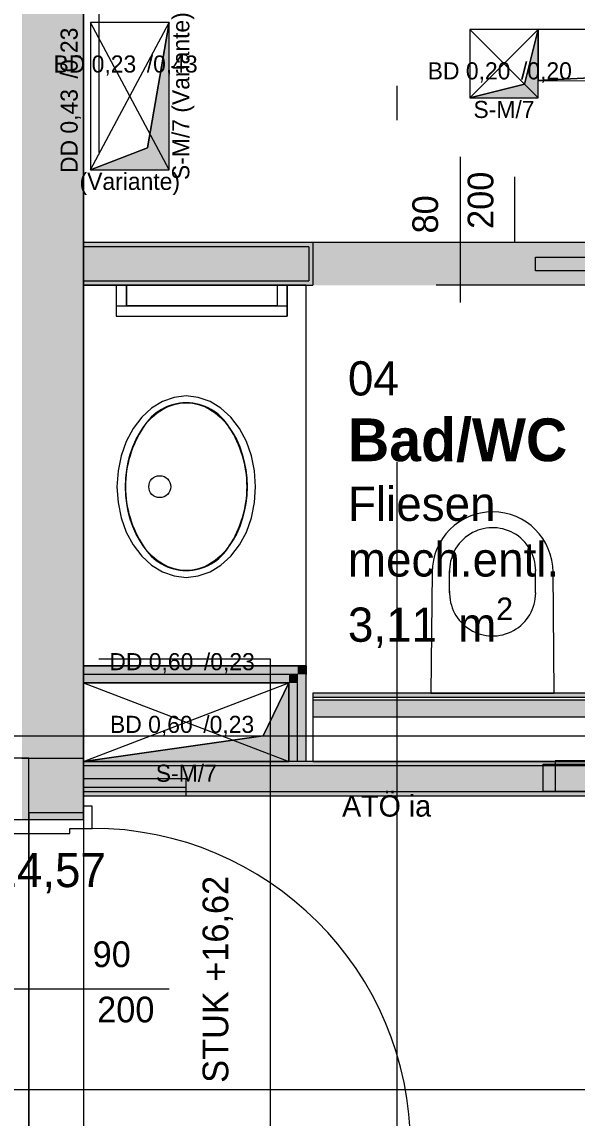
# Model space of a CAD drawing. Header units: metres. Extents: x -3 to 171, y -23 to 41.
# Drawn here: x 10.905 to 12.526, y -7.117 to -3.913 of the extents above; entities that cross this region are included whole.
import ezdxf

# ---------------------------------------------------------------- set-up
doc = ezdxf.new("R2010")
doc.units = ezdxf.units.M
doc.header["$MEASUREMENT"] = 0
for name, pattern in [('Achse', [0.004, 0.002, -0.001, 0, -0.001]), ('Schnittlinie', [0.006, 0.003, -0.0015, 0, -0.0015]), ('Strichlinie eng', [0.002, 0.0015, -0.0005]), ('Untersicht', [0.001, 0.0005, -0.0005])]:
    doc.linetypes.add(name, pattern=pattern)
for name, color, linetype in [('5._2.DG PP STG1_1_000 Achsraster', 7, 'Continuous'), ('5._2.DG PP STG1_1_120 Wand Innen tragend', 7, 'Continuous'), ('5._2.DG PP STG1_1_130 Wand Innen', 7, 'Continuous'), ('5._2.DG PP STG1_1_170 Schachtwände', 7, 'Continuous'), ('5._2.DG PP STG1_1_220 Bodenaufbau', 7, 'Continuous'), ('5._2.DG PP STG1_1_270 Deckendurchbruchsymbol', 7, 'Continuous'), ('5._2.DG PP STG1_1_310 Dachkonstruktion massiv', 7, 'Continuous'), ('5._2.DG PP STG1_1_540 Sanitäreinrichtung', 7, 'Continuous'), ('5._2.DG PP STG1_1_620 Haustechnik Installation', 7, 'Continuous'), ('5._2.DG PP STG1_1_630 Elektrische Installation', 7, 'Continuous'), ('5._2.DG PP STG1_1_810 Raum', 7, 'Continuous'), ('5._2.DG PP STG1_1_815 Raumbegrenzung', 7, 'Continuous'), ('5._2.DG PP STG1_1_851 Marker Schnitt', 7, 'Continuous'), ('5._2.DG PP STG1_1_945 Einreichplan Beschriftung', 7, 'Continuous'), ('5._2.DG PP STG1_1_950 Polierplan Bemaßung', 7, 'Continuous')]:
    doc.layers.add(name, color=color, linetype=linetype)
doc.styles.add('ERSTELLTER_STIL_2', font='')
doc.styles.add('ERSTELLTER_STIL_6', font='')
doc.styles.get('ERSTELLTER_STIL_2').set_extended_font_data('Eurostile')
doc.styles.get('ERSTELLTER_STIL_6').set_extended_font_data('Eurostile', bold=True)
doc.linetypes.add('Grenze Bundesland', pattern='A,0,[1,415_260415_PP_VA_1_8 2 DG1.Shx,S=1.5873e-05,R=0,X=0,Y=0],-0.003,0', length=0.003)

msp = doc.modelspace()

# ---------------------------------------------------------------- hatches: boundary and pattern name
at = {"layer": '5._2.DG PP STG1_1_120 Wand Innen tragend', "linetype": 'Continuous', "lineweight": 13, "true_color": 0x3f7f02}
for points in [[(10.905, -4.045), (11.085, -4.045), (11.085, -3.865)], [(10.905, -3.865), (10.905, -4.045), (11.085, -3.865)], [(10.905, -4.045), (10.905, -6.065), (11.085, -6.065), (11.085, -4.045)], [(10.905, -6.065), (10.905, -6.245), (11.085, -6.245), (11.085, -6.065)]]:
    msp.add_hatch(color=76, dxfattribs=at).paths.add_polyline_path(points)
at = {"layer": '5._2.DG PP STG1_1_130 Wand Innen', "linetype": 'Continuous', "lineweight": 13, "true_color": 0xfb02fe}
for points in [[(11.085, -4.5703), (11.7425, -4.5703), (11.755, -4.5578), (11.085, -4.5578)], [(11.7425, -4.5703), (11.7425, -4.6703), (11.755, -4.6703), (11.755, -4.5578)], [(11.085, -4.6703), (11.085, -4.6828), (11.755, -4.6828), (11.755, -4.6703)], [(12.7925, -5.875), (11.755, -5.875), (11.755, -5.8875), (12.7925, -5.8875)], [(11.085, -6.075), (11.085, -6.0875), (13.895, -6.0875), (13.895, -6.075)], [(11.085, -6.1625), (11.085, -6.175), (13.895, -6.175), (13.895, -6.1625)]]:
    msp.add_hatch(color=6, dxfattribs=at).paths.add_polyline_path(points)
at = {"layer": '5._2.DG PP STG1_1_130 Wand Innen', "linetype": 'Continuous', "lineweight": 13, "true_color": 0xffaa00}
for points in [[(11.085, -4.6703), (11.7425, -4.6703), (11.7425, -4.5703), (11.085, -4.5703)], [(12.735, -5.895), (11.755, -5.895), (11.755, -5.945), (12.735, -5.945)], [(11.085, -6.0875), (11.085, -6.1625), (13.895, -6.1625), (13.895, -6.0875)]]:
    msp.add_hatch(color=40, dxfattribs=at).paths.add_polyline_path(points)
at = {"layer": '5._2.DG PP STG1_1_130 Wand Innen', "linetype": 'Continuous', "lineweight": 0, "true_color": 0xffffff}
msp.add_hatch(color=7, dxfattribs=at).paths.add_polyline_path([(11.755, -4.5578), (11.755, -4.6828), (12.615, -4.6828), (12.615, -4.5578)])
at = {"layer": '5._2.DG PP STG1_1_130 Wand Innen', "linetype": 'Continuous', "lineweight": 0, "true_color": 0x3f3f3f}
msp.add_hatch(color=250, dxfattribs=at).paths.add_polyline_path([(13.265, -4.6403), (13.265, -4.6003), (12.405, -4.6003), (12.405, -4.6403)])
at = {"layer": '5._2.DG PP STG1_1_170 Schachtwände', "linetype": 'Continuous', "lineweight": 13, "true_color": 0xfb02fe}
for points in [[(11.71, -5.795), (11.085, -5.795), (11.085, -5.82), (11.71, -5.82)], [(11.71, -5.82), (11.735, -5.82), (11.735, -5.795)], [(11.71, -5.82), (11.735, -5.795), (11.71, -5.795)], [(11.685, -5.82), (11.085, -5.82), (11.085, -5.845), (11.685, -5.845)], [(11.685, -5.845), (11.71, -5.845), (11.71, -5.82)], [(11.685, -5.845), (11.71, -5.82), (11.685, -5.82)], [(11.71, -5.82), (11.71, -6.075), (11.735, -6.075), (11.735, -5.82)], [(11.685, -5.845), (11.685, -6.075), (11.71, -6.075), (11.71, -5.845)], [(11.085, -6.15), (11.3846, -6.15), (11.3846, -6.125), (11.085, -6.125)], [(11.085, -6.175), (11.3846, -6.175), (11.3846, -6.15), (11.085, -6.15)]]:
    msp.add_hatch(color=6, dxfattribs=at).paths.add_polyline_path(points)
at = {"layer": '5._2.DG PP STG1_1_270 Deckendurchbruchsymbol', "linetype": 'Continuous', "lineweight": 0}
for points in [[(11.105, -4.345), (11.335, -4.345), (11.335, -3.915), (11.2715, -4.2815)], [(12.2129, -4.135), (12.4129, -4.135), (12.4129, -3.935), (12.3725, -4.0946)], [(11.085, -6.075), (11.685, -6.075), (11.685, -5.845), (11.6099, -5.9999)]]:
    msp.add_hatch(color=8, dxfattribs=at).paths.add_polyline_path(points)
at = {"layer": '5._2.DG PP STG1_1_620 Haustechnik Installation', "linetype": 'Continuous', "lineweight": 0, "true_color": 0x3f0000}
msp.add_hatch(color=18, dxfattribs=at).paths.add_polyline_path([(12.4277, -6.0826), (12.4277, -6.1626), (13.2527, -6.1626), (13.2527, -6.0826)])
at = {"layer": '5._2.DG PP STG1_1_630 Elektrische Installation', "linetype": 'Continuous', "lineweight": 0, "true_color": 0x3f1b00}
msp.add_hatch(color=28, dxfattribs=at).paths.add_polyline_path([(12.4627, -6.0726), (12.4627, -6.1626), (12.8127, -6.1626), (12.8127, -6.0726)])

# ---------------------------------------------------------------- linework, layer by layer
at = {"layer": '5._2.DG PP STG1_1_000 Achsraster', "color": 5, "linetype": 'Achse', "lineweight": 0, "ltscale": 1000}
for p, q in [((12, 3), (12, -22.5231)), ((-1.5, -6), (21, -6))]:
    msp.add_line(p, q, dxfattribs=at)
at = {"layer": '5._2.DG PP STG1_1_120 Wand Innen tragend', "color": 7, "linetype": 'Continuous', "lineweight": 13, "ltscale": 1000}
for p, q in [((11.11, -6.205), (11.085, -6.205)), ((11.085, -6.205), (11.085, -6.245)), ((11.11, -6.27), (11.11, -6.205)), ((11.085, -6.245), (10.835, -6.245)), ((11.045, -6.285), (11.045, -6.27)), ((11.045, -6.27), (11.11, -6.27)), ((10.81, -6.285), (11.045, -6.285)), ((11.335, -6.74), (10.785, -6.74))]:
    msp.add_line(p, q, dxfattribs=at)
at = {"layer": '5._2.DG PP STG1_1_120 Wand Innen tragend', "color": 7, "linetype": 'Continuous', "lineweight": 18, "ltscale": 1000}
msp.add_line((11.085, -6.245), (10.905, -6.245), dxfattribs=at)
msp.add_line((11.085, -6.245), (10.905, -6.245), dxfattribs=at)
msp.add_line((11.085, -6.245), (10.905, -6.245), dxfattribs=at)
at = {"layer": '5._2.DG PP STG1_1_120 Wand Innen tragend', "color": 8, "linetype": 'Continuous', "lineweight": 13, "ltscale": 1000}
msp.add_line((11.085, -6.245), (11.085, -7.235), dxfattribs=at)
at = {"layer": '5._2.DG PP STG1_1_120 Wand Innen tragend', "color": 7, "linetype": 'Continuous', "lineweight": 18, "ltscale": 1000, "flags": 128}
for points in [[(11.085, -3.865), (11.085, -4.045)], [(11.085, -6.065), (11.085, -4.045)], [(10.905, -6.065), (11.085, -6.065)], [(10.905, -6.065), (11.085, -6.065)], [(11.085, -6.245), (11.085, -6.065)]]:
    msp.add_lwpolyline(points, dxfattribs=at)
at = {"layer": '5._2.DG PP STG1_1_120 Wand Innen tragend', "color": 7, "linetype": 'Continuous', "lineweight": 13, "ltscale": 1000}
msp.add_arc((11.11, -7.2), 0.93, 0, 90, dxfattribs=at)
at = {"layer": '5._2.DG PP STG1_1_130 Wand Innen', "color": 7, "linetype": 'Continuous', "lineweight": 13, "ltscale": 1000}
msp.add_line((12.185, -4.3078), (12.185, -4.7328), dxfattribs=at)
at = {"layer": '5._2.DG PP STG1_1_130 Wand Innen', "color": 7, "linetype": 'Continuous', "lineweight": 18, "ltscale": 1000}
for p, q in [((11.7425, -4.5703), (11.085, -4.5703)), ((11.7425, -4.5703), (11.7425, -4.6703)), ((11.755, -4.5578), (11.755, -4.5703)), ((11.755, -4.5578), (11.755, -4.5703)), ((11.755, -4.5578), (11.755, -4.5703)), ((11.755, -4.5578), (11.755, -4.5703)), ((11.755, -4.5703), (11.755, -4.5828)), ((11.755, -4.5703), (11.755, -4.5828)), ((11.755, -4.5703), (11.755, -4.5828)), ((11.755, -4.5703), (11.755, -4.5828)), ((11.755, -4.5828), (11.755, -4.6578)), ((11.755, -4.5828), (11.755, -4.6578)), ((11.755, -4.5828), (11.755, -4.6578)), ((11.755, -4.5828), (11.755, -4.6578)), ((11.755, -4.5828), (11.755, -4.6578)), ((11.755, -4.5828), (11.755, -4.6578)), ((11.085, -4.6703), (11.7425, -4.6703)), ((11.755, -4.6578), (11.755, -4.6703)), ((11.755, -4.6578), (11.755, -4.6703)), ((11.755, -4.6578), (11.755, -4.6703)), ((11.755, -4.6578), (11.755, -4.6703)), ((11.755, -4.6703), (11.755, -4.6828)), ((11.755, -4.6703), (11.755, -4.6828)), ((12.785, -5.8875), (11.755, -5.8875)), ((12.735, -5.895), (11.755, -5.895)), ((12.605, -5.945), (11.755, -5.945)), ((13.895, -6.0875), (11.085, -6.0875)), ((11.085, -6.1625), (13.895, -6.1625))]:
    msp.add_line(p, q, dxfattribs=at)
at = {"layer": '5._2.DG PP STG1_1_130 Wand Innen', "color": 8, "linetype": 'Untersicht', "lineweight": 13, "ltscale": 1000}
for p, q in [((12.615, -4.5578), (11.755, -4.5578)), ((12.615, -4.6828), (11.755, -4.6828))]:
    msp.add_line(p, q, dxfattribs=at)
at = {"layer": '5._2.DG PP STG1_1_130 Wand Innen', "color": 7, "linetype": 'Continuous', "lineweight": 18, "ltscale": 1000, "flags": 128}
for points in [[(11.755, -4.5578), (11.085, -4.5578)], [(11.085, -4.5578), (11.085, -4.5703)], [(11.085, -4.5703), (11.085, -4.6703)], [(11.085, -4.6703), (11.085, -4.6828)], [(11.085, -4.6828), (11.755, -4.6828)], [(12.805, -5.875), (11.755, -5.875)], [(11.755, -5.875), (11.755, -5.8875)], [(11.755, -5.8875), (11.755, -5.895)], [(11.755, -5.895), (11.755, -5.945)], [(11.755, -5.945), (11.755, -6.075)], [(13.605, -6.075), (11.085, -6.075)], [(11.085, -6.0875), (11.085, -6.075)], [(11.755, -6.075), (12.605, -6.075)], [(11.085, -6.1625), (11.085, -6.0875)], [(11.085, -6.175), (11.085, -6.1625)], [(11.085, -6.175), (13.895, -6.175)]]:
    msp.add_lwpolyline(points, dxfattribs=at)
at = {"layer": '5._2.DG PP STG1_1_130 Wand Innen', "color": 7, "linetype": 'Continuous', "lineweight": 13, "ltscale": 1000, "flags": 128}
msp.add_lwpolyline([(13.265, -4.6403), (12.405, -4.6403), (12.405, -4.6003), (13.265, -4.6003)], close=True, dxfattribs=at)
at = {"layer": '5._2.DG PP STG1_1_170 Schachtwände', "color": 7, "linetype": 'Continuous', "lineweight": 18, "ltscale": 1000}
for p, q in [((11.685, -5.82), (11.085, -5.82)), ((11.71, -5.82), (11.685, -5.82)), ((11.71, -5.845), (11.71, -5.82)), ((11.71, -6.075), (11.71, -5.845)), ((11.085, -6.15), (11.3846, -6.15))]:
    msp.add_line(p, q, dxfattribs=at)
at = {"layer": '5._2.DG PP STG1_1_170 Schachtwände', "color": 7, "linetype": 'Continuous', "lineweight": 18, "ltscale": 1000, "flags": 128}
for points in [[(11.735, -5.795), (11.085, -5.795)], [(11.085, -5.795), (11.085, -5.82)], [(11.735, -5.795), (11.735, -5.82)], [(11.085, -5.82), (11.085, -5.845)], [(11.735, -6.075), (11.735, -5.82)], [(11.085, -5.845), (11.685, -5.845)], [(11.685, -5.845), (11.685, -6.075)], [(11.71, -6.075), (11.685, -6.075)], [(11.735, -6.075), (11.71, -6.075)], [(11.3846, -6.125), (11.085, -6.125)], [(11.085, -6.125), (11.085, -6.175)], [(11.3846, -6.175), (11.3846, -6.125)], [(11.085, -6.175), (11.3846, -6.175)]]:
    msp.add_lwpolyline(points, dxfattribs=at)
at = {"layer": '5._2.DG PP STG1_1_220 Bodenaufbau', "color": 7, "linetype": 'Continuous', "lineweight": 13, "ltscale": 1000, "true_color": 0xf4f4f4, "flags": 128}
for points in [[(11.975, -8.775), (6.835, -8.775), (6.835, -6.225), (8.295, -6.225), (8.295, -5.925), (8.745, -5.925), (8.745, -3.865), (11.085, -3.865), (11.085, -6.225), (10.925, -6.225), (10.925, -7.535), (11.975, -7.535)], [(8.985, -7.555), (10.925, -7.555), (10.925, -6.065), (8.975, -6.065), (8.975, -6.225), (8.985, -6.225)]]:
    msp.add_lwpolyline(points, close=True, dxfattribs=at)
at = {"layer": '5._2.DG PP STG1_1_270 Deckendurchbruchsymbol', "color": 7, "linetype": 'Strichlinie eng', "lineweight": 13, "ltscale": 1000}
for p, q in [((11.335, -4.345), (11.105, -3.915)), ((11.105, -4.345), (11.335, -3.915)), ((12.2129, -4.135), (12.4129, -3.935)), ((12.2129, -3.935), (12.4129, -4.135)), ((11.085, -6.075), (11.685, -5.845)), ((11.085, -5.845), (11.685, -6.075))]:
    msp.add_line(p, q, dxfattribs=at)
at = {"layer": '5._2.DG PP STG1_1_270 Deckendurchbruchsymbol', "color": 7, "linetype": 'Continuous', "lineweight": 13, "ltscale": 1000, "flags": 128}
for points in [[(11.2715, -4.2815), (11.335, -3.915), (11.105, -3.915), (11.105, -4.345)], [(11.105, -4.345), (11.335, -4.345), (11.335, -3.915), (11.2715, -4.2815)], [(12.3725, -4.0946), (12.4129, -3.935), (12.2129, -3.935), (12.2129, -4.135)], [(12.2129, -4.135), (12.4129, -4.135), (12.4129, -3.935), (12.3725, -4.0946)], [(11.6099, -5.9999), (11.685, -5.845), (11.085, -5.845), (11.085, -6.075)], [(11.085, -6.075), (11.685, -6.075), (11.685, -5.845), (11.6099, -5.9999)]]:
    msp.add_lwpolyline(points, close=True, dxfattribs=at)
at = {"layer": '5._2.DG PP STG1_1_270 Deckendurchbruchsymbol', "color": 7, "linetype": 'Strichlinie eng', "lineweight": 13, "ltscale": 1000, "flags": 128}
for points in [[(11.335, -3.915), (11.105, -3.915), (11.105, -4.345), (11.335, -4.345)], [(12.4129, -4.135), (12.4129, -3.935), (12.2129, -3.935), (12.2129, -4.135)], [(11.685, -6.075), (11.685, -5.845), (11.085, -5.845), (11.085, -6.075)]]:
    msp.add_lwpolyline(points, close=True, dxfattribs=at)
at = {"layer": '5._2.DG PP STG1_1_270 Deckendurchbruchsymbol', "color": 1, "linetype": 'Continuous', "lineweight": 0, "ltscale": 1000, "flags": 128}
for points in [[(14.8185, -3.9605), (14.9429, -3.935), (12.4129, -3.9348), (12.4129, -4.0848)], [(12.4129, -4.0848), (14.9429, -4.085), (14.9429, -3.935), (14.8185, -3.9605)]]:
    msp.add_lwpolyline(points, close=True, dxfattribs=at)
at = {"layer": '5._2.DG PP STG1_1_310 Dachkonstruktion massiv', "color": 8, "linetype": 'Untersicht', "lineweight": 13, "ltscale": 1000, "flags": 128}
msp.add_lwpolyline([(18.6534, -4.5578), (12.345, -4.5578), (12.345, -3.8478)], dxfattribs=at)
at = {"layer": '5._2.DG PP STG1_1_540 Sanitäreinrichtung', "color": 150, "linetype": 'Continuous', "lineweight": 13, "ltscale": 1000, "true_color": 0x0f7ffe}
for p, q in [((11.18, -4.6828), (11.18, -4.7728)), ((11.18, -4.6828), (11.21, -4.6828)), ((11.21, -4.6828), (11.21, -4.7428)), ((11.65, -4.6828), (11.65, -4.7428)), ((11.65, -4.6828), (11.68, -4.6828)), ((11.68, -4.6828), (11.68, -4.7728)), ((11.18, -4.7428), (11.68, -4.7428)), ((11.18, -4.7728), (11.68, -4.7728)), ((12.1539, -5.5819), (12.1539, -5.517)), ((12.4054, -5.5819), (12.4054, -5.517))]:
    msp.add_line(p, q, dxfattribs=at)
at = {"layer": '5._2.DG PP STG1_1_540 Sanitäreinrichtung', "color": 150, "linetype": 'Continuous', "lineweight": 13, "ltscale": 1000, "true_color": 0x0f7ffe, "flags": 128}
for points in [[(11.735, -5.795), (11.735, -4.6828), (11.085, -4.6828), (11.085, -5.795)], [(11.18, -4.6828), (11.18, -4.7728), (11.68, -4.7728), (11.68, -4.6828), (11.65, -4.6828), (11.65, -4.7428), (11.21, -4.7428), (11.21, -4.6828)]]:
    msp.add_lwpolyline(points, close=True, dxfattribs=at)
at = {"layer": '5._2.DG PP STG1_1_540 Sanitäreinrichtung', "color": 150, "linetype": 'Grenze Bundesland', "lineweight": 13, "ltscale": 1000, "true_color": 0x0f7ffe, "flags": 128}
msp.add_lwpolyline([(11.1825, -5.2714), (11.1856, -5.3174), (11.1947, -5.362), (11.2096, -5.4039), (11.2299, -5.4417), (11.2548, -5.4744), (11.2837, -5.5009), (11.3157, -5.5204), (11.3498, -5.5324), (11.385, -5.5364), (11.4202, -5.5324), (11.4543, -5.5204), (11.4863, -5.5009), (11.5152, -5.4744), (11.5401, -5.4417), (11.5604, -5.4039), (11.5753, -5.362), (11.5844, -5.3174), (11.5875, -5.2714), (11.5844, -5.2254), (11.5753, -5.1808), (11.5604, -5.1389), (11.5401, -5.1011), (11.5152, -5.0684), (11.4863, -5.0419), (11.4543, -5.0224), (11.4202, -5.0104), (11.385, -5.0064), (11.3498, -5.0104), (11.3157, -5.0224), (11.2837, -5.0419), (11.2548, -5.0684), (11.2299, -5.1011), (11.2096, -5.1389), (11.1947, -5.1808), (11.1856, -5.2254)], close=True, dxfattribs=at)
at = {"layer": '5._2.DG PP STG1_1_540 Sanitäreinrichtung', "color": 150, "linetype": 'Continuous', "lineweight": 13, "ltscale": 1000, "true_color": 0x0f7ffe, "flags": 128}
for points in [[(11.2075, -5.2714, 0.146813), (11.2595, -5.4446, 0.265687), (11.385, -5.5164, 0.265687), (11.5105, -5.4446, 0.146813), (11.5625, -5.2714, 0.146813), (11.5105, -5.0982, 0.265687), (11.385, -5.0264, 0.265687), (11.2595, -5.0982, 0.146813)], [(12.0997, -5.875), (12.4597, -5.875), (12.4562, -5.5215, 0.999827), (12.1031, -5.5215)]]:
    msp.add_lwpolyline(points, format="xyb", close=True, dxfattribs=at)
at = {"layer": '5._2.DG PP STG1_1_540 Sanitäreinrichtung', "color": 150, "linetype": 'Continuous', "lineweight": 13, "ltscale": 1000, "true_color": 0x0f7ffe}
msp.add_circle((11.3075, -5.2714), 0.032, dxfattribs=at)
for centre, start, end in [((12.2797, -5.5171), 0.0407, 182.4294), ((12.2797, -5.5819), 177.5706, 359.9593)]:
    msp.add_arc(centre, 0.1258, start, end, dxfattribs=at)
msp.add_ellipse((11.385, -5.2714), major_axis=(0, 0.245), ratio=0.72449, dxfattribs=at)
at = {"layer": '5._2.DG PP STG1_1_620 Haustechnik Installation', "color": 7, "linetype": 'Continuous', "lineweight": 13, "ltscale": 1000}
for p, q in [((12.4277, -6.0826), (13.2527, -6.0826)), ((12.4277, -6.1626), (12.4277, -6.0826)), ((13.2527, -6.1626), (12.4277, -6.1626))]:
    msp.add_line(p, q, dxfattribs=at)
at = {"layer": '5._2.DG PP STG1_1_630 Elektrische Installation', "color": 7, "linetype": 'Continuous', "lineweight": 13, "ltscale": 1000, "flags": 128}
msp.add_lwpolyline([(12.4627, -6.0726), (12.4627, -6.1626), (12.8127, -6.1626), (12.8127, -6.0726)], close=True, dxfattribs=at)
at = {"layer": '5._2.DG PP STG1_1_815 Raumbegrenzung', "color": 8, "linetype": 'Continuous', "lineweight": 13, "ltscale": 1000, "flags": 128}
msp.add_lwpolyline([(14.945, -6.075), (13.705, -6.075), (13.705, -4.5578), (11.085, -4.5578), (11.085, -3.865), (6.635, -3.865), (6.635, -0.6257), (12.345, -0.6257), (12.345, -1.9978), (14.945, -1.9978)], close=True, dxfattribs=at)
at = {"layer": '5._2.DG PP STG1_1_851 Marker Schnitt', "color": 7, "linetype": 'Schnittlinie', "lineweight": 13, "ltscale": 1000}
for p, q in [((11.13, 4.805), (11.13, -5.7741)), ((11.13, -5.7741), (11.63, -5.7741)), ((11.63, -5.7741), (11.63, -22.5231))]:
    msp.add_line(p, q, dxfattribs=at)
at = {"layer": '5._2.DG PP STG1_1_950 Polierplan Bemaßung', "color": 6, "linetype": 'Continuous', "lineweight": 13, "ltscale": 1000, "true_color": 0xfb02fe}
msp.add_line((6.835, -7.0337), (18.9617, -7.0337), dxfattribs=at)

# ---------------------------------------------------------------- texts
at = {"layer": '5._2.DG PP STG1_1_120 Wand Innen tragend', "color": 7, "linetype": 'Continuous', "lineweight": 13, "insert": (11.5216, -6.4088), "char_height": 0.075, "attachment_point": 9, "rotation": 90, "style": 'ERSTELLTER_STIL_2'}
msp.add_mtext('\\A1;{\\pqr;\\pt0;\\fEurostile|b0|i0|c0|p0;\\W1.000000;STUK +16,62}', dxfattribs=at)
at = {"layer": '5._2.DG PP STG1_1_120 Wand Innen tragend', "color": 7, "linetype": 'Continuous', "lineweight": 13, "char_height": 0.075, "attachment_point": 9, "style": 'ERSTELLTER_STIL_2'}
for s, insert in [('\\A1;{\\pqr;\\pt0;\\fEurostile|b0|i0|c0|p0;\\W1.000000;90}', (11.223, -6.6764)), ('\\A1;{\\pqr;\\pt0;\\fEurostile|b0|i0|c0|p0;\\W1.000000;200}', (11.292, -6.838))]:
    msp.add_mtext(s, dxfattribs=dict(at, insert=insert))
at = {"layer": '5._2.DG PP STG1_1_130 Wand Innen', "color": 7, "linetype": 'Continuous', "lineweight": 13, "char_height": 0.075, "attachment_point": 9, "rotation": 90, "style": 'ERSTELLTER_STIL_2'}
for s, insert in [('\\A1;{\\pqr;\\pt0;\\fEurostile|b0|i0|c0|p0;\\W1.000000;200}', (12.283, -4.3508)), ('\\A1;{\\pqr;\\pt0;\\fEurostile|b0|i0|c0|p0;\\W1.000000;80}', (12.1214, -4.4198))]:
    msp.add_mtext(s, dxfattribs=dict(at, insert=insert))
at = {"layer": '5._2.DG PP STG1_1_270 Deckendurchbruchsymbol', "color": 1, "linetype": 'Continuous', "lineweight": 0, "char_height": 0.05, "rotation": 90, "style": 'ERSTELLTER_STIL_2'}
for s, insert, attachment_point in [('\\A1;{\\pqc;\\pt0;\\fEurostile|b0|i0|c0|p0;\\W1.000000;S-M/7 (Variante)}', (11.3439, -4.13), 2), ('\\A1;{\\pqc;\\pt0;\\fEurostile|b0|i0|c0|p0;\\W1.000000;DD 0,43\\fEurostile|b0|i0|c0|p0;\\W1.000000;\\A1{\\H.66x;\\S^  ;}\\fEurostile|b0|i0|c0|p0;\\W1.000000; /0,23\\fEurostile|b0|i0|c0|p0;\\W1.000000;\\A1{\\H.66x;\\S^  ;}\\fEurostile|b0|i0|c0|p0;\\W1.000000;\\fEurostile|b0|i0|c0|p0;\\W1.000000;\\A1{\\H.66x;\\S^  ;}}', (11.0824, -4.13), 8)]:
    msp.add_mtext(s, dxfattribs=dict(at, insert=insert, attachment_point=attachment_point))
at = {"layer": '5._2.DG PP STG1_1_270 Deckendurchbruchsymbol', "color": 1, "linetype": 'Continuous', "lineweight": 0, "char_height": 0.05, "style": 'ERSTELLTER_STIL_2'}
for s, insert, attachment_point in [('\\A1;{\\pqc;\\pt0;\\fEurostile|b0|i0|c0|p0;\\W1.000000;BD 0,23\\fEurostile|b0|i0|c0|p0;\\W1.000000;\\A1{\\H.66x;\\S^  ;}\\fEurostile|b0|i0|c0|p0;\\W1.000000; /0,43\\fEurostile|b0|i0|c0|p0;\\W1.000000;\\A1{\\H.66x;\\S^  ;}\\fEurostile|b0|i0|c0|p0;\\W1.000000;\\fEurostile|b0|i0|c0|p0;\\W1.000000;\\A1{\\H.66x;\\S^  ;}}', (11.22, -4.0757), 8), ('\\A1;{\\pqc;\\pt0;\\fEurostile|b0|i0|c0|p0;\\W1.000000;BD 0,20\\fEurostile|b0|i0|c0|p0;\\W1.000000;\\A1{\\H.66x;\\S^  ;}\\fEurostile|b0|i0|c0|p0;\\W1.000000; /0,20\\fEurostile|b0|i0|c0|p0;\\W1.000000;\\A1{\\H.66x;\\S^  ;}\\fEurostile|b0|i0|c0|p0;\\W1.000000;\\fEurostile|b0|i0|c0|p0;\\W1.000000;\\A1{\\H.66x;\\S^  ;}}', (12.3129, -4.0957), 8), ('\\A1;{\\pqc;\\pt0;\\fEurostile|b0|i0|c0|p0;\\W1.000000;S-M/7}', (12.3129, -4.1439), 2), ('\\A1;{\\pqc;\\pt0;\\fEurostile|b0|i0|c0|p0;\\W1.000000;(Variante)}', (11.22, -4.3541), 2), ('\\A1;{\\pqc;\\pt0;\\fEurostile|b0|i0|c0|p0;\\W1.000000;DD 0,60\\fEurostile|b0|i0|c0|p0;\\W1.000000;\\A1{\\H.66x;\\S^  ;}\\fEurostile|b0|i0|c0|p0;\\W1.000000; /0,23\\fEurostile|b0|i0|c0|p0;\\W1.000000;\\A1{\\H.66x;\\S^  ;}\\fEurostile|b0|i0|c0|p0;\\W1.000000;\\fEurostile|b0|i0|c0|p0;\\W1.000000;\\A1{\\H.66x;\\S^  ;}}', (11.385, -5.8224), 8), ('\\A1;{\\pqc;\\pt0;\\fEurostile|b0|i0|c0|p0;\\W1.000000;BD 0,60\\fEurostile|b0|i0|c0|p0;\\W1.000000;\\A1{\\H.66x;\\S^  ;}\\fEurostile|b0|i0|c0|p0;\\W1.000000; /0,23\\fEurostile|b0|i0|c0|p0;\\W1.000000;\\A1{\\H.66x;\\S^  ;}\\fEurostile|b0|i0|c0|p0;\\W1.000000;\\fEurostile|b0|i0|c0|p0;\\W1.000000;\\A1{\\H.66x;\\S^  ;}}', (11.385, -6.0057), 8), ('\\A1;{\\pqc;\\pt0;\\fEurostile|b0|i0|c0|p0;\\W1.000000;S-M/7}', (11.385, -6.0839), 2)]:
    msp.add_mtext(s, dxfattribs=dict(at, insert=insert, attachment_point=attachment_point))
at = {"layer": '5._2.DG PP STG1_1_810 Raum', "color": 7, "linetype": 'Continuous', "lineweight": 13, "attachment_point": 1}
for s, insert, char_height, style in [('\\A1;{\\pql;\\pt0;\\fEurostile|b0|i0|c0|p0;\\W1.000000;04}', (11.8571, -4.9049), 0.1, 'ERSTELLTER_STIL_2'), ('\\A1;{\\pql;\\pt0;\\fEurostile|b1|i0|c0|p0;\\W1.000000;Bad/WC}', (11.8571, -5.072), 0.125, 'ERSTELLTER_STIL_6'), ('\\A1;{\\pql;\\pt0;\\fEurostile|b0|i0|c0|p0;\\W1.000000;Fliesen}', (11.8571, -5.2715), 0.1, 'ERSTELLTER_STIL_2'), ('\\A1;{\\pql;\\pt0;\\fEurostile|b0|i0|c0|p0;\\W1.000000;mech.entl.}', (11.8571, -5.434), 0.1, 'ERSTELLTER_STIL_2'), ('\\A1;{\\pql;\\pt0,0.05;\\fEurostile|b0|i0|c0|p0;\\W1.000000;3,11\\fEurostile|b0|i0|c0|p0;\\W1.000000;\\A1{\\H.66x;\\S^  ;}\\fEurostile|b0|i0|c0|p0;\\W1.000000; m\\fEurostile|b0|i0|c0|p0;\\W1.000000;\\A1{\\H.66x;\\S2^  ;}}', (11.8571, -5.5955), 0.1, 'ERSTELLTER_STIL_2')]:
    msp.add_mtext(s, dxfattribs=dict(at, insert=insert, char_height=char_height, style=style))
at = {"layer": '5._2.DG PP STG1_1_945 Einreichplan Beschriftung', "color": 5, "linetype": 'Continuous', "lineweight": 0, "insert": (11.84, -6.1732), "char_height": 0.0625, "attachment_point": 1, "style": 'ERSTELLTER_STIL_2'}
msp.add_mtext('\\A1;{\\pql;\\fEurostile|b0|i0|c0|p0;\\W1.000000;ATÖ ia}', dxfattribs=at)
at = {"layer": '5._2.DG PP STG1_1_950 Polierplan Bemaßung', "color": 7, "linetype": 'Continuous', "lineweight": 13, "insert": (10.3364, -6.4604), "char_height": 0.1, "width": 0.883448, "attachment_point": 7, "style": 'ERSTELLTER_STIL_2'}
msp.add_mtext('\\A1;{\\pql;\\fEurostile|b0|i0|c0|p0;\\W1.000000;FBOK +14,57}', dxfattribs=at)

doc.saveas('drawing.dxf')
